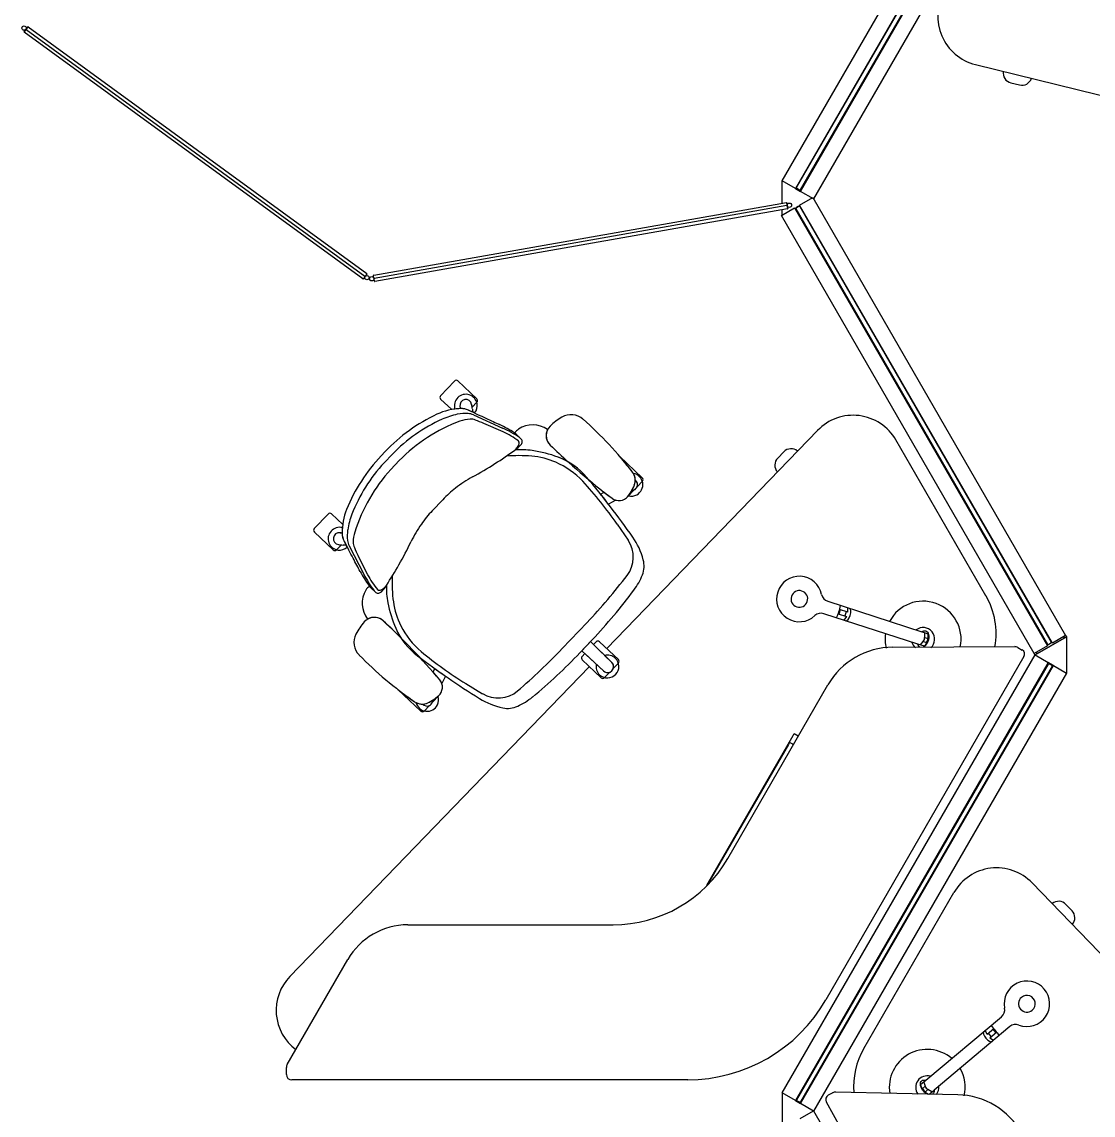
# Model space of a CAD drawing. Header units: millimetres. Extents: x 148480 to 578986, y 39883 to 155062.
# Drawn here: x 234531 to 236790, y 137719 to 140025 of the extents above; entities that cross this region are included whole.
import ezdxf

# ---------------------------------------------------------------- set-up
doc = ezdxf.new("R2010")
doc.units = ezdxf.units.MM
doc.layers.add('I - MODULAR', color=44, linetype='Continuous')
doc.layers.add('Layer4', color=6, linetype='Continuous')

# ---------------------------------------------------------------- blocks, each defined once
blk = doc.blocks.new('GFC1')
at = {"layer": 'I - MODULAR', "color": 8}
for p, q in [((308767.1, 140676.1), (309300.5, 141600)), ((309328.2, 141584), (308794.8, 140660.1)), ((309328.2, 141584), (308794.8, 140660.1)), ((308797.4, 140661.9), (309328, 141580.8)), ((308797.4, 140661.9), (309328, 141580.8)), ((308805.4, 140654), (309338.8, 141577.9)), ((308805.4, 140654), (309338.8, 141577.9)), ((309336.2, 141576.1), (308805.7, 140657.2)), ((308805.7, 140657.2), (309336.2, 141576.1)), ((309366.5, 141561.9), (308833.1, 140638)), ((307168.4, 140990.6), (307171.5, 140994.9)), ((307171.5, 140994.9), (307168.4, 140990.6)), ((307172.5, 140996.2), (307175.6, 141000.5)), ((307175.6, 141000.5), (307172.5, 140996.2)), ((307172.6, 140995.1), (307886.8, 140475.1)), ((307176.7, 141000.7), (307890.9, 140480.6)), ((307176.7, 141000.7), (307890.9, 140480.6)), ((307882.8, 140469.5), (307168.6, 140989.6)), ((307882.8, 140469.5), (307168.6, 140989.6)), ((309174.4, 140921.6), (309894.3, 140744)), ((309249.3, 140882.7), (309267.3, 140878.3)), ((308767.1, 140629.1), (308767.1, 140676.1)), ((308794.8, 140660.1), (308767.1, 140676.1)), ((308805.4, 140654), (308794.8, 140660.1)), ((308794.8, 140660.1), (308805.4, 140654)), ((308798, 140659.7), (308797.4, 140661.9)), ((308798, 140659.7), (308797.4, 140661.9)), ((308803.5, 140656.6), (308798, 140659.7)), ((308798, 140659.7), (308803.5, 140656.6)), ((308805.7, 140657.2), (308803.5, 140656.6)), ((308805.7, 140657.2), (308803.5, 140656.6)), ((308833.1, 140638), (308805.4, 140654)), ((307905.7, 140477.2), (308775.8, 140630.6)), ((307905.7, 140477.2), (308775.8, 140630.6)), ((308776.9, 140623.8), (307906.9, 140470.4)), ((308776.6, 140630), (308777.6, 140624.8)), ((308777.6, 140624.8), (308776.6, 140630)), ((308777.8, 140623.2), (308778.8, 140618)), ((308778.8, 140618), (308777.8, 140623.2)), ((308803.6, 140625.1), (308831.3, 140641.1)), ((309337, 139701.2), (308803.6, 140625.1)), ((309337, 139701.2), (308803.6, 140625.1)), ((308831.3, 140641.1), (309364.7, 139717.2)), ((308778.1, 140617.1), (307908.1, 140463.7)), ((308778.1, 140617.1), (307908.1, 140463.7)), ((308765.3, 140603), (308793, 140619)), ((309298.7, 139679.1), (308765.3, 140603)), ((308767.1, 140604), (308767.1, 140615.2)), ((308793, 140619), (309326.4, 139695.1)), ((308793, 140619), (309326.4, 139695.1)), ((308796, 140616.6), (308794.8, 140615.9)), ((308794.8, 140615.9), (308796, 140616.6)), ((308795.6, 140617.2), (308796.2, 140619.4)), ((308795.6, 140617.2), (308796.2, 140619.4)), ((309326.2, 139698.3), (308795.6, 140617.2)), ((308795.6, 140617.2), (309326.2, 139698.3)), ((308796.2, 140619.4), (308801.7, 140622.5)), ((308801.7, 140622.5), (308796.2, 140619.4)), ((308801.7, 140622.5), (308803.9, 140622)), ((308801.7, 140622.5), (308803.9, 140622)), ((308803.9, 140622), (309334.4, 139703)), ((308803.9, 140622), (309334.4, 139703)), ((308805.5, 140622.1), (308804.2, 140621.3)), ((308804.2, 140621.3), (308805.5, 140622.1)), ((307887, 140474), (307883.8, 140469.7)), ((307887, 140474), (307883.8, 140469.7)), ((307891, 140479.6), (307887.9, 140475.3)), ((307891, 140479.6), (307887.9, 140475.3)), ((307906, 140471.1), (307905.1, 140476.3)), ((307906, 140471.1), (307905.1, 140476.3)), ((307907.2, 140464.3), (307906.3, 140469.5)), ((307907.2, 140464.3), (307906.3, 140469.5)), ((308083.1, 140254.1), (308122.9, 140216.3)), ((308046.6, 140223), (308075.9, 140253.9)), ((308070.2, 140193.7), (308046.8, 140215.8)), ((308123.1, 140209.1), (308113.1, 140198.6)), ((308087.5, 140200.1), (308088.3, 140195.7)), ((308114.8, 140188.1), (308105.4, 140192.5)), ((308112.1, 140204.7), (308113.2, 140198.7)), ((308118.5, 140186.5), (308114.8, 140188.1)), ((308116, 140182.5), (308177.3, 140154.7)), ((308178.7, 140146.6), (308138, 140164.3)), ((308216.9, 140131.3), (308205.7, 140141.9)), ((308205.7, 140141.9), (308216.9, 140131.3)), ((308841.7, 140149.8), (308397, 139689.5)), ((309196.7, 139800.7), (309006.7, 140129.6)), ((307921.2, 140096), (307930, 140105.2)), ((307944.9, 140099.8), (307927.4, 140081.4)), ((308424.3, 140095), (308472, 140049.8)), ((308770.4, 140104.5), (308757.6, 140091.2)), ((307959.4, 140086), (307941.9, 140067.6)), ((308454.7, 140024.2), (308441, 140009.8)), ((308454.7, 140024.2), (308449, 140021.4)), ((308472.2, 140042.6), (308461.2, 140031)), ((308051.1, 140003.6), (308029, 139980.3)), ((308029, 139980.3), (308051.1, 140003.6)), ((308383.9, 140015.5), (308391.5, 140019.3)), ((308415.9, 140002.5), (308401, 139993.8)), ((307780.4, 139942.5), (307809.6, 139973.3)), ((307816.8, 139973.5), (307840.2, 139951.4)), ((307820.3, 139897.5), (307780.5, 139935.3)), ((307834.7, 139933.7), (307839.1, 139933.1)), ((308418.7, 139952.1), (308442, 139918)), ((307837.5, 139908.2), (307827.5, 139897.7)), ((307831.4, 139908.9), (307837.5, 139908.2)), ((307843.2, 139916.2), (307848, 139907)), ((307848, 139907), (307849.9, 139903.5)), ((307853.8, 139906.1), (307884.7, 139846.4)), ((307892.9, 139845.4), (307873.1, 139885.2)), ((307898.9, 139818.7), (307910.2, 139808.1)), ((307910.2, 139808.1), (307898.9, 139818.7)), ((308863, 139789.3), (309061.6, 139724.8)), ((308889.5, 139771.2), (308886.6, 139762.4)), ((308905.5, 139766.1), (308888, 139771.7)), ((308905.5, 139766.1), (308905.6, 139775.2)), ((309053, 139698.7), (308854.8, 139763.1)), ((308885.2, 139762.9), (308902.7, 139757.2)), ((308902.7, 139757.2), (308897.3, 139749.5)), ((308901.9, 139767.2), (308899, 139758.4)), ((308355.8, 139744.8), (308303.3, 139689.6)), ((309075.1, 139720.1), (309061.3, 139724.6)), ((308366.6, 139708.3), (308340.4, 139680.6)), ((308344.3, 139684.7), (308362.7, 139704.2)), ((308362.7, 139704.2), (308407.5, 139660.4)), ((308369, 139698.1), (308374.5, 139703.9)), ((308381.7, 139704.1), (308421.5, 139666.3)), ((309058.6, 139697.1), (309064.6, 139704.6)), ((309064.6, 139704.6), (309072.1, 139702.1)), ((309072.1, 139702.1), (309066.8, 139694.4)), ((309066.9, 139722.8), (309067.4, 139713.1)), ((309067.4, 139713.1), (309074.9, 139710.7)), ((309074.9, 139710.7), (309075.1, 139720.1)), ((309366.5, 139714.1), (309300.5, 139676)), ((309300.5, 139676), (309366.5, 139714.1)), ((309333.8, 139700.9), (309328.3, 139697.7)), ((309333.8, 139700.9), (309328.3, 139697.7)), ((309334.4, 139703), (309333.8, 139700.9)), ((309334.4, 139703), (309333.8, 139700.9)), ((309364.7, 139717.2), (309337, 139701.2)), ((309360.5, 139714.8), (309362.3, 139711.7)), ((309364.7, 139717.2), (309366.5, 139714.1)), ((309366.5, 139714.1), (309366.5, 139637.9)), ((308390.3, 139642.3), (308344.3, 139684.7)), ((308345.2, 139673), (308350.7, 139678.8)), ((308350.7, 139678.8), (308390.3, 139642.3)), ((308350.7, 139678.8), (308390.3, 139642.3)), ((308407.5, 139660.4), (308369, 139698.1)), ((308369, 139698.1), (308407.5, 139660.4)), ((309000.1, 139692.3), (309257.4, 139693.6)), ((309066.8, 139694.4), (309053, 139698.9)), ((309263.8, 139691.9), (309273.1, 139686.5)), ((309326.4, 139695.1), (309298.7, 139679.1)), ((309300.5, 139676), (309298.7, 139679.1)), ((309302.9, 139681.5), (309304.7, 139678.4)), ((309328.3, 139697.7), (309326.2, 139698.3)), ((309328.3, 139697.7), (309326.2, 139698.3)), ((308385.2, 139628), (308345.4, 139665.8)), ((308374.9, 139656.5), (308390.3, 139642.3)), ((308407.5, 139660.4), (308392.5, 139675.1)), ((308421.7, 139659.1), (308410.9, 139647.7)), ((308767.1, 138752.2), (309300.5, 139676)), ((309328.2, 139660.1), (308794.8, 138736.2)), ((309328.2, 139660.1), (308794.8, 138736.2)), ((308797.4, 138738), (309327.9, 139656.9)), ((309328, 139656.9), (308797.4, 138738)), ((309276.9, 139672.6), (308859.1, 138948.3)), ((309300.5, 139676), (309328.2, 139660.1)), ((309327.9, 139656.9), (309330.1, 139657.5)), ((309328, 139656.9), (309330.1, 139657.5)), ((309338.8, 139653.9), (309328.2, 139660.1)), ((309338.8, 139653.9), (309328.2, 139660.1)), ((309330.1, 139657.5), (309335.6, 139654.3)), ((309335.6, 139654.3), (309330.1, 139657.5)), ((308359.8, 139651.1), (307728.8, 138997.8)), ((308031.1, 139639.6), (308034.5, 139647.3)), ((308403.2, 139639.6), (308392.4, 139628.2)), ((308805.4, 138730), (309338.8, 139653.9)), ((308805.4, 138730), (309338.8, 139653.9)), ((309336.2, 139652.1), (308805.7, 138733.2)), ((309336.2, 139652.1), (308805.7, 138733.2)), ((309366.5, 139637.9), (308833.1, 138714.1)), ((309335.6, 139654.3), (309336.2, 139652.1)), ((309335.6, 139654.3), (309336.2, 139652.1)), ((309338.8, 139653.9), (309366.5, 139637.9)), ((308057.1, 139631.4), (308049.2, 139616.1)), ((308099.6, 139615.9), (308134.9, 139594.4)), ((308652.3, 139246.8), (308863.4, 139612.8)), ((308004.9, 139557.6), (307957.2, 139602.8)), ((308043.2, 139590.6), (308029.5, 139576.2)), ((308023.1, 139569.4), (308012, 139557.8)), ((308029.5, 139576.2), (308032, 139582.1)), ((308789.3, 139505.3), (308607.2, 139189.8)), ((308800.9, 139504.5), (308792, 139509.6)), ((308780, 139487.2), (308609.8, 139192.2)), ((308609.8, 139192.2), (308780, 139487.2)), ((308790.8, 139486.9), (308782.7, 139491.5)), ((308782.8, 139491.5), (308790.8, 139486.9)), ((309294.1, 139195.3), (310406.8, 138043.1)), ((308939, 138846.2), (309129, 139175)), ((309365.3, 139150), (309378.2, 139136.6)), ((307977.5, 139106.8), (308410.4, 139107)), ((307723.2, 138812.1), (307851, 139033.7)), ((309069.7, 138779.1), (309229.4, 138913.1)), ((309247.3, 138892.2), (309087.3, 138758)), ((309199, 138875.6), (309195.3, 138884.3)), ((309213.1, 138887.4), (309199, 138875.6)), ((309207.9, 138871), (309201.9, 138878.1)), ((309205, 138868.5), (309219.1, 138880.3)), ((309217.9, 138879.3), (309211.9, 138886.5)), ((309205, 138868.5), (309212.6, 138863.6)), ((307721.5, 138791), (307721.5, 138805.8)), ((308567.7, 138779.9), (307732.9, 138779.6)), ((309058.8, 138769.7), (309069.9, 138779)), ((309062.5, 138761.1), (309058.8, 138769.7)), ((309068.6, 138766.2), (309062.5, 138761.1)), ((309065.4, 138775.3), (309068.6, 138766.2)), ((309074.4, 138759.3), (309068.3, 138754.2)), ((309082.8, 138754.6), (309074.4, 138759.3)), ((309076.8, 138749.6), (309087.2, 138758.4)), ((308767.1, 138752.2), (308767.1, 138676.5)), ((308794.8, 138736.2), (308767.1, 138752.2)), ((308805.4, 138730), (308794.8, 138736.2)), ((308794.8, 138736.2), (308805.4, 138730)), ((308798, 138735.8), (308797.4, 138738)), ((308798, 138735.8), (308797.4, 138738)), ((308803.5, 138732.6), (308798, 138735.8)), ((308803.5, 138732.6), (308798, 138735.8)), ((308805.7, 138733.2), (308803.5, 138732.6)), ((308805.7, 138733.2), (308803.5, 138732.6)), ((308860.1, 138733.3), (309265.4, 138002)), ((308873.5, 138752.4), (308864, 138747.2)), ((309137.1, 138748.3), (308879.9, 138754)), ((309068.3, 138754.2), (309075.2, 138749.7)), ((308805.2, 138698.5), (308832.9, 138714.5)), ((308833.1, 138714.1), (308805.4, 138730)), ((308832.9, 138714.5), (309366.3, 137790.6))]:
    blk.add_line(p, q, dxfattribs=at)
for centre in [(307168.3, 140998.3), (308782.2, 140624.8), (307891.2, 140471.9), (307901.6, 140469.5)]:
    blk.add_circle(centre, 4.57, dxfattribs=at)
for centre, radius, start, end in [((309199.3, 141022.7), 104.1, 150.1657, 256.1407), ((307172.2, 140994.5), 0.802, 53.94, 143.94), ((307172.2, 140994.5), 0.802, 53.94, 143.94), ((307173.1, 140995.8), 0.802, 143.94, 233.94), ((307173.1, 140995.8), 0.802, 143.94, 233.94), ((307176.2, 141000.1), 0.762, 53.94, 143.94), ((307176.2, 141000.1), 0.762, 53.94, 143.94), ((307169, 140990.2), 0.762, 143.94, 233.94), ((307169, 140990.2), 0.762, 143.94, 233.94), ((309254.4, 140903.5), 21.4, 170.4285, 256.1407), ((309272.4, 140899.1), 21.4, 256.1407, 341.853), ((308775.9, 140629.9), 0.762, 10, 100), ((308775.9, 140629.9), 0.762, 10, 100), ((308776.8, 140624.6), 0.802, 280, 10), ((308776.8, 140624.6), 0.802, 280, 10), ((308777.1, 140623.1), 0.802, 10, 100), ((308777.1, 140623.1), 0.802, 10, 100), ((308778, 140617.8), 0.762, 280, 10), ((308778, 140617.8), 0.762, 280, 10), ((307883.2, 140470.2), 0.762, 233.94, 323.94), ((307883.2, 140470.2), 0.762, 233.94, 323.94), ((307887.3, 140475.7), 0.79, 233.94, 323.94), ((307887.3, 140475.7), 0.79, 233.94, 323.94), ((307886.3, 140474.5), 0.79, 323.94, 53.94), ((307886.3, 140474.5), 0.79, 323.94, 53.94), ((307890.4, 140480), 0.755, 323.94, 53.94), ((307890.4, 140480), 0.755, 323.94, 53.94), ((307905.8, 140476.4), 0.762, 100, 190), ((307905.8, 140476.4), 0.762, 100, 190), ((307906.8, 140471.2), 0.79, 190, 280), ((307906.8, 140471.2), 0.79, 190, 280), ((307907.1, 140469.7), 0.79, 100, 190), ((307907.1, 140469.7), 0.79, 100, 190), ((307908, 140464.4), 0.755, 190, 280), ((307908, 140464.4), 0.755, 190, 280), ((308079.6, 140250.4), 5.08, 46.496, 136.496), ((308050.3, 140219.5), 5.08, 136.496, 226.496), ((308099.9, 140201.8), 24.1, 10.496, 197.0374), ((308099.8, 140202.4), 12.5, 10.496, 190.496), ((308099.8, 140202.4), 12.5, 10.496, 190.496), ((308099.8, 140202.4), 12.5, 10.496, 190.496), ((308099.8, 140202.4), 12.5, 10.496, 190.496), ((308119.4, 140212.6), 5.08, 316.496, 46.496), ((308093.4, 140067), 128.8, 91.9151, 115.0768), ((308093.4, 140067), 128.8, 92.2433, 100.4052), ((308093.4, 140067), 128.8, 92.2433, 97.3779), ((308099, 140102.5), 83, 86.0536, 101.8184), ((308311.5, 140241.6), 227.8, 190.496, 191.6242), ((308311.5, 140241.6), 227.8, 190.496, 191.6256), ((308311.5, 140241.6), 227.8, 190.496, 191.6242), ((308090.3, 140159.6), 36.1, 65.3051, 93.0827), ((308090.3, 140159.6), 36.1, 65.3051, 91.9151), ((308102.4, 140152.4), 33, 65.5966, 86.0536), ((307888.1, 140163.2), 227.8, 7.9994, 10.496), ((307888.1, 140163.2), 227.8, 7.9994, 10.496), ((307888.1, 140163.2), 227.8, 8.9577, 10.496), ((308214.3, 140209), 101.6, 187.9994, 191.8499), ((308214.3, 140209), 101.6, 187.9994, 191.8499), ((308099.9, 140201.8), 24.1, 320.4667, 10.496), ((308191.9, 139856.6), 361.1, 115.0768, 136.496), ((308194.3, 139855.2), 349.3, 114.4268, 135.5555), ((308208.5, 139842.9), 348, 110.3571, 135.6935), ((308113.5, 140033), 154, 101.8184, 114.4268), ((308111.7, 140103.9), 69.6, 92.3947, 110.3571), ((308109.9, 140145.5), 28, 69.202, 92.3947), ((307972.9, 139784.7), 413.9, 66.496, 69.202), ((308058.1, 139923.8), 263.8, 56.9248, 64.6435), ((308368.3, 140065.2), 130.3, 120.3412, 134.0324), ((308321.7, 140144.8), 38.1, 48.4974, 120.3412), ((307806.6, 139562.6), 815.5, 37.7352, 48.4974), ((308916.6, 140077.5), 104.1, 30.0148, 135.9899), ((308073, 139924.8), 252.4, 56.2294, 65.5966), ((308109.2, 139993), 168.6, 52.8511, 65.6517), ((308188.2, 140123.5), 25.4, 46.496, 56.9248), ((308224.9, 140131.2), 25.2, 123.5294, 149.4625), ((308188.2, 140123.5), 25.4, 46.496, 53.7637), ((308241.2, 140106.6), 54.7, 55.3531, 123.5294), ((308297.1, 140138.9), 27.9, 134.0324, 225.8975), ((308297.1, 140138.9), 27.9, 152.8369, 225.8975), ((308178.8, 140148.9), 47.4, 301.0813, 321.758), ((308178.8, 140148.9), 47.4, 301.0813, 321.758), ((308205.3, 140128.1), 13.7, 321.758, 348.9886), ((308205.3, 140128.1), 13.7, 321.758, 348.9886), ((308212.5, 140126.7), 6.35, 348.9886, 46.496), ((308212.5, 140126.7), 6.35, 348.9886, 46.496), ((309302.6, 141176.3), 1472.6, 225.8975, 227.9052), ((309302.6, 141176.3), 1472.6, 225.8975, 232.5992), ((308183.1, 139847.4), 361.1, 136.496, 157.9151), ((307737.7, 140744.1), 788, 302.5219, 306.2165), ((307737.7, 140744.1), 788, 302.5219, 306.2165), ((308212.4, 139799.8), 296.7, 84.8791, 95.3154), ((308183, 140132.9), 31.9, 309.6603, 324.2655), ((308216.6, 139939.9), 168.9, 82.056, 94.4935), ((308216.6, 139939.9), 168.9, 82.056, 94.4935), ((308224.1, 139930.9), 165.1, 66.569, 84.8791), ((308204.6, 139854.1), 255.5, 69.3987, 82.056), ((308204.6, 139854.1), 255.5, 69.3987, 82.056), ((308242.8, 139955.7), 147, 60.4019, 69.3987), ((308242.8, 139955.7), 147, 40.1712, 69.3987), ((307806.6, 139562.6), 815.5, 37.7352, 40.7541), ((308785.8, 140089.7), 21.4, 50.2777, 135.9899), ((308184.7, 139845.1), 349.3, 137.4365, 158.5651), ((307737.7, 140744.1), 788, 298.5039, 302.5219), ((307737.7, 140744.1), 788, 298.5039, 302.5219), ((308222.3, 139926.8), 169.6, 42.9963, 66.569), ((308772.9, 140076.4), 21.4, 135.9899, 221.7021), ((308197.7, 139831.5), 348, 137.2984, 162.6349), ((308225.8, 139845.3), 234.7, 118.5039, 128.9281), ((308225.8, 139845.3), 234.7, 118.5039, 128.9281), ((307025.3, 138927.9), 1740.3, 34.945, 40.1712), ((308429.4, 140044.6), 27.9, 337.4957, 37.7352), ((308429.4, 140044.6), 27.9, 337.4957, 37.7352), ((308449, 140035.3), 24.1, 298.496, 79.422), ((308429.4, 140044.6), 27.9, 337.4957, 30.7577), ((308468.5, 140046.1), 5.08, 316.496, 46.496), ((308212.1, 139850.8), 221.9, 127.0586, 136.496), ((308212.1, 139850.8), 221.9, 127.0586, 136.496), ((307784.1, 139518.1), 768.8, 34.3672, 42.9963), ((308361.4, 140072.8), 101.6, 321.6486, 337.4957), ((308361.4, 140072.8), 101.6, 322.4291, 337.4957), ((308361.4, 140072.8), 101.6, 323.2232, 337.4957), ((308449.5, 140035.5), 12.5, 294.3813, 338.6107), ((308449.5, 140035.5), 12.5, 294.3813, 338.6107), ((308449.5, 140035.5), 12.5, 338.6107, 51.2494), ((307025.3, 138927.9), 1740.3, 37.7673, 38.6763), ((309302.6, 141176.3), 1472.6, 231.7812, 232.5992), ((308422.8, 140025.6), 24.1, 232.5992, 322.4291), ((308422.8, 140025.6), 24.1, 232.5992, 253.4969), ((308449, 140035.3), 24.1, 254.9289, 298.496), ((307967.9, 139934.8), 128.8, 157.9151, 181.0768), ((308190, 139827.5), 221.9, 136.496, 145.9334), ((308190, 139827.5), 221.9, 136.496, 145.9334), ((307813.3, 139969.8), 5.08, 46.496, 136.496), ((308002.9, 139916.5), 154, 158.5651, 171.1736), ((307784, 139939), 5.08, 136.496, 226.496), ((307833.6, 139921.2), 24.1, 75.9545, 262.496), ((307833, 139921.3), 12.5, 82.496, 262.496), ((307833, 139921.3), 12.5, 82.496, 262.496), ((307833, 139921.3), 12.5, 82.496, 262.496), ((307833, 139921.3), 12.5, 82.496, 262.496), ((307804.9, 139707.8), 227.8, 81.3677, 82.496), ((307804.9, 139707.8), 227.8, 81.3664, 82.496), ((307804.9, 139707.8), 227.8, 81.3677, 82.496), ((307967.9, 139934.8), 128.8, 172.5868, 180.7487), ((307967.9, 139934.8), 128.8, 175.614, 180.7487), ((307875.2, 139933), 36.1, 179.9092, 207.6869), ((307875.2, 139933), 36.1, 181.0768, 207.6869), ((307932.7, 139927.4), 83, 171.1736, 186.9384), ((307932, 139914.6), 69.6, 162.6349, 180.5973), ((308196.2, 139814.1), 234.7, 144.0639, 154.4881), ((308196.2, 139814.1), 234.7, 144.0639, 154.4881), ((307861.1, 140134.8), 227.8, 262.496, 264.9926), ((307861.1, 140134.8), 227.8, 262.496, 264.9926), ((307861.1, 140134.8), 227.8, 262.496, 264.0342), ((307883, 139921.3), 33, 186.9384, 207.3954), ((307890.4, 139914.2), 28, 180.5973, 203.7899), ((307273.2, 140254.6), 788, 330.4701, 334.4881), ((307273.2, 140254.6), 788, 330.4701, 334.4881), ((308389.6, 139882.2), 63.5, 322.5705, 34.3672), ((308327.7, 139838), 151.5, 14.7955, 34.945), ((307823.8, 139901.2), 5.08, 226.496, 316.496), ((307833.6, 139921.2), 24.1, 262.496, 312.5253), ((307832.4, 139806.6), 101.6, 81.1421, 84.9926), ((307832.4, 139806.6), 101.6, 81.1421, 84.9926), ((308243.5, 140069.8), 413.9, 203.7899, 206.496), ((307273.2, 140254.6), 788, 326.7754, 330.4701), ((307273.2, 140254.6), 788, 326.7754, 330.4701), ((308425, 139863.7), 50.8, 338.5087, 14.7955), ((308109.1, 139977.5), 263.8, 208.3485, 216.0671), ((308108.8, 139962.6), 252.4, 207.3954, 216.7625), ((308042.6, 139922.8), 168.6, 207.3402, 220.1408), ((308240.9, 139829.9), 296.7, 177.6766, 188.1129), ((307467.5, 140587.9), 1224.6, 316.496, 322.5705), ((308341.5, 139896.6), 140.5, 323.5194, 338.5087), ((308803.2, 139794.1), 48, 11.5027, 312.9552), ((307910.6, 139800.1), 25.2, 123.5294, 149.4625), ((307916.4, 139837.2), 25.4, 216.0671, 226.496), ((307916.4, 139837.2), 25.4, 219.2283, 226.496), ((307890.5, 139845.2), 47.4, 311.2339, 331.9107), ((307890.5, 139845.2), 47.4, 311.2339, 331.9107), ((307906.8, 139841.9), 31.9, 308.7264, 323.3317), ((308101.2, 139818.4), 168.9, 178.4984, 190.936), ((308101.2, 139818.4), 168.9, 178.4984, 190.936), ((307936, 139785.1), 54.7, 149.4625, 217.6389), ((307914.5, 139812.7), 6.35, 226.496, 284.0034), ((307914.5, 139812.7), 6.35, 226.496, 284.0034), ((307912.8, 139819.8), 13.7, 284.0034, 311.2339), ((307912.8, 139819.8), 13.7, 284.0034, 311.2339), ((307557, 140476.7), 1116.2, 316.496, 323.5194), ((308803.2, 139794.2), 17.6, 72, 252), ((308803.2, 139794.2), 17.6, 252, 72), ((308868.9, 139807.5), 19.1, 191.5027, 252), ((309059.3, 139721.3), 158.8, 349.8004, 30.0148), ((308186.3, 139834.8), 255.5, 190.936, 203.5932), ((308186.3, 139834.8), 255.5, 190.936, 203.5932), ((308110.6, 139811.3), 165.1, 188.1129, 206.4229), ((308731, 139817.7), 163.6, 337.2821, 346.7179), ((309064.2, 139709.4), 80.1, 348.1259, 152.0682), ((307906.8, 139727.5), 27.9, 47.0945, 138.9596), ((307906.8, 139727.5), 27.9, 47.0945, 120.155), ((306923.2, 138669.3), 1472.6, 45.0868, 47.0945), ((306923.2, 138669.3), 1472.6, 40.3927, 47.0945), ((308848.9, 139745), 19.1, 72, 132.9552), ((307984, 139660.3), 130.3, 138.9596, 152.6508), ((308086.8, 139791.4), 147, 203.5932, 212.5901), ((308086.8, 139791.4), 147, 203.5932, 232.8207), ((308114.7, 139813.3), 169.6, 206.4229, 229.9956), ((309064.2, 139709.4), 24.4, 311.8377, 127.5062), ((307902.1, 139702.7), 38.1, 152.6508, 224.4946), ((308378.2, 139700.4), 5.08, 46.496, 136.496), ((309064.2, 139709.4), 80.1, 171.8086, 193.782), ((309064.2, 139709.4), 24.4, 196.0116, 228.2751), ((309054.7, 139712.5), 12.7, 321.2527, 2.7473), ((309064.2, 139709.4), 9.73, 314.4036, 9.5963), ((308499.9, 140272.3), 768.8, 229.9956, 238.6248), ((307415, 140532.6), 1224.6, 310.4215, 316.496), ((307530.8, 140449), 1116.2, 309.4725, 316.496), ((309000.9, 139533.5), 158.8, 90.2881, 150.025), ((309257.4, 139680.9), 12.7, 60.025, 90.2881), ((309268.1, 139677.7), 10.2, 330.025, 60.025), ((308456.6, 140247.5), 815.5, 224.4946, 235.2568), ((309049.7, 141060.9), 1740.3, 232.8207, 238.0469), ((308348.9, 139669.5), 5.08, 136.496, 226.496), ((308398.5, 139651.8), 24.1, 168.6023, 226.496), ((308398.5, 139651.8), 24.1, 226.496, 46.496), ((308398.9, 139651.3), 12.5, 226.496, 46.496), ((308398.9, 139651.3), 12.5, 226.496, 46.496), ((308398.5, 139651.8), 24.1, 46.496, 104.3896), ((308398.9, 139651.3), 12.5, 343.2087, 46.496), ((308398.6, 139651.3), 12.8, 344.0564, 45.6483), ((308418, 139662.6), 5.08, 316.496, 46.496), ((306923.2, 138669.3), 1472.6, 40.3927, 41.2108), ((309049.7, 141060.9), 1740.3, 234.3157, 235.2246), ((308398.9, 139651.3), 12.5, 226.496, 289.7833), ((308399, 139651.7), 12.8, 227.3437, 288.9356), ((308026.4, 139608), 24.1, 310.5629, 40.3927), ((308026.4, 139608), 24.1, 19.4951, 40.3927), ((308388.7, 139631.7), 5.08, 226.496, 316.496), ((308456.6, 140247.5), 815.5, 232.2379, 235.2568), ((307976.1, 139666.9), 101.6, 295.4963, 311.3434), ((307976.1, 139666.9), 101.6, 295.4963, 310.5629), ((307976.1, 139666.9), 101.6, 295.4963, 309.7687), ((308018.2, 139581.3), 24.1, 334.496, 18.063), ((308167.9, 139648.7), 63.5, 238.6248, 310.4215), ((308151, 139695.9), 140.5, 294.4833, 309.4725), ((308007.8, 139600.4), 27.9, 235.2568, 295.4963), ((308007.8, 139600.4), 27.9, 235.2568, 295.4963), ((308007.8, 139600.4), 27.9, 242.2343, 295.4963), ((308018.2, 139581.3), 24.1, 193.5699, 334.496), ((308017.9, 139580.8), 12.5, 221.7425, 294.3813), ((308017.9, 139580.8), 12.5, 294.3813, 338.6107), ((308017.9, 139580.8), 12.5, 294.3813, 338.6107), ((308208.8, 139712.8), 151.5, 238.0469, 258.1965), ((308188.2, 139614.2), 50.8, 258.1965, 294.4833), ((308008.4, 139561.3), 5.08, 226.496, 316.496), ((308410.3, 139386.4), 279.4, 270.025, 330.025), ((309219.2, 139122.9), 104.1, 44, 149.9751), ((309350, 139135.1), 21.4, 44, 129.7122), ((309362.8, 139121.8), 21.4, 318.2878, 44), ((307977.5, 138960.7), 146.1, 90.025, 150.025), ((307802.8, 138926.3), 102.9, 135.9899, 233.3376), ((309283, 138940.4), 48, 249.5027, 190.9552), ((308567.6, 139116.5), 336.5, 270.025, 330.025), ((309283, 138940.3), 17.6, 130, 310), ((309283, 138940.3), 17.6, 310, 130), ((309217.2, 138927.7), 19.1, 310, 10.9552), ((309341.3, 138989.1), 163.6, 215.2821, 224.7179), ((309259.5, 138877.6), 19.1, 69.5027, 130), ((309076.4, 138766.7), 158.8, 149.9751, 184.9816), ((309072.9, 138763.9), 80.1, 49.8086, 189.0285), ((307734.2, 138805.8), 12.7, 150.025, 180.025), ((309072.9, 138763.9), 80.1, 347.1954, 30.0682), ((307732.9, 138791), 11.4, 180.025, 270.025), ((309072.9, 138763.9), 24.4, 74.0116, 215.1565), ((309072.9, 138763.9), 9.73, 192.4037, 247.5963), ((309080.6, 138770.4), 12.7, 199.2527, 240.7473), ((309072.9, 138763.9), 24.4, 322.1784, 5.5062), ((308869, 138738.3), 10.2, 118.9949, 208.9949), ((308879.6, 138741.3), 12.7, 88.7318, 118.9949), ((309133.6, 138589.6), 158.8, 28.9949, 88.7318)]:
    blk.add_arc(centre, radius, start, end, dxfattribs=at)
for centre, major_axis, ratio, start_param, end_param in [((308072.2, 140044.6), (139.8, 81.6), 0.166302, 5.953151, 6.338896), ((307989.2, 139957.1), (-74.2, -143.8), 0.166302, 6.227475, 6.61322), ((308905.4, 139761.1), (4.2, 13), 0.400548, 3.141593, 6.283185), ((308789.5, 139505.2), (2.54, 4.4), 0.052336, 0.261799, 1.570796), ((308780.3, 139487.1), (-2.54, -4.4), 0.052336, 3.141593, 4.712389), ((308781, 139488.5), (-1.71, -2.96), 0.052336, 3.141593, 3.926991), ((309200.9, 138871.2), (8.8, -10.5), 0.400548, 3.141593, 6.283185)]:
    blk.add_ellipse(centre, major_axis=major_axis, ratio=ratio, start_param=start_param, end_param=end_param, dxfattribs=at)
for points in [[(308105.4, 140192.5), (308119, 140186.2), (308143.5, 140175), (308162.7, 140166), (308171, 140162.1)], [(307876.9, 139852.3), (307872.6, 139860.4), (307862.7, 139879.1), (307850.2, 139903), (307843.2, 139916.2)], [(309061.6, 139724.8), (309063, 139725.8), (309065.9, 139727.1), (309068.6, 139727.1), (309069.8, 139726.7)], [(309061.2, 138777.8), (309062.2, 138778.7), (309064.8, 138779.8), (309068, 138779.5), (309069.7, 138779.1)], [(309087.3, 138758), (309087.4, 138756.3), (309087, 138753.1), (309085.5, 138750.9), (309084.5, 138750)]]:
    blk.add_open_spline(points, degree=3, dxfattribs=at)
for points, knots in [([(309069.8, 139726.7), (309071.3, 139726.2), (309073.7, 139724.4), (309076, 139719.4), (309076.5, 139712.9), (309075.2, 139705.9), (309072.1, 139699.4), (309068.2, 139694.8), (309065.4, 139693), (309064.1, 139692.5)], [-1, -1, -1, -1, -0.875, -0.75, -0.625, -0.5, -0.375, -0.25, -0.1509532, -0.1509532, -0.1509532, -0.1509532]), ([(309056.8, 139693.1), (309056.3, 139693.5), (309054.7, 139694.9), (309053.6, 139697), (309053, 139698.7)], [-0.75, -0.75, -0.75, -0.75, -0.5, 0, 0, 0, 0]), ([(309073.4, 138749.6), (309072.1, 138750.2), (309068.8, 138752.1), (309064.1, 138756.5), (309060.2, 138762.6), (309058.2, 138768.8), (309058.5, 138774.3), (309060.1, 138776.8), (309061.2, 138777.8)], [-0.7148942, -0.7148942, -0.7148942, -0.7148942, -0.625, -0.5, -0.375, -0.25, -0.125, 0, 0, 0, 0])]:
    blk.add_open_spline(points, degree=3, knots=knots, dxfattribs=at)

msp = doc.modelspace()

# ---------------------------------------------------------------- block references
at = {"layer": 'Layer4', "linetype": 'Continuous', "rotation": 360}
msp.add_blockref('GFC1', (-72632.4, -986), dxfattribs=at)

doc.saveas('drawing.dxf')
